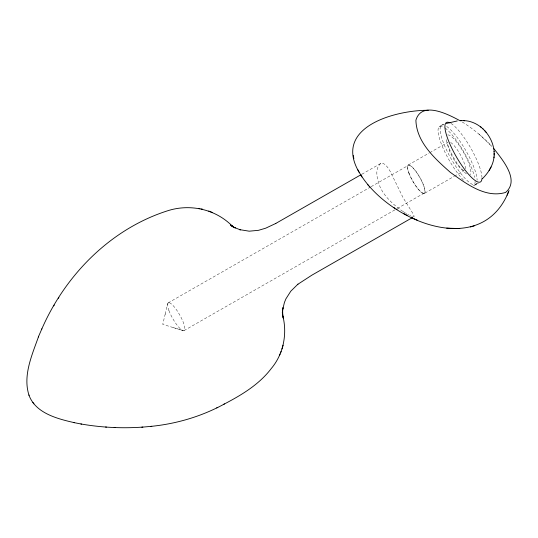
<?xml version="1.0" encoding="UTF-8"?>
<svg xmlns="http://www.w3.org/2000/svg" width="538" height="538" viewBox="0 0 538 538"><rect width="100%" height="100%" fill="white"/><g stroke="black" fill="none" stroke-linecap="round" stroke-linejoin="round"><path stroke-width="0.4" stroke-dasharray="2.69 2.02" d="M165.173 314.199L167.641 303.755L168.434 302.719M165.233 313.936L162.745 324.367L183.27 330.648L184.131 330.54L396.6 208.905M477.677 182.933L475.928 184.399L477.697 182.913M439.472 126.497L443.594 124.13M361.859 174.231L380.763 163.417L382.814 163.27L385.154 164.567L387.676 167.412L390.285 171.548L403.103 197.735L413.547 214.501L414.179 216.458L412.922 216.72M408.234 165.005L429.055 153.081M429.775 152.671L447.73 142.388M168.085 302.921L370.695 186.935M371.146 186.659L408.53 165.28M397.326 208.488L424.253 193.075M424.28 193.478A16.342 4.022 60.2 0 0 415.457 170.728A16.342 4.022 60.2 0 0 409.035 173.518A16.342 4.022 60.2 0 0 424.28 193.478L453.991 176.451M454.442 176.195L464.133 170.64M473.669 185.832L478.477 183.081M380.763 163.417C374.018 169.107 377.387 179.8 380.077 186.921C384.367 196.35 392.276 203.593 400.42 209.726M441.994 124.998L444.146 124.224M173.061 327.514L183.27 330.648M412.236 216.518L411.698 216.323M410.77 215.933L410.077 215.617M409.331 215.254L407.683 214.38M406.325 213.599L406.789 213.868M405.605 213.169L404.872 212.718M404.623 212.564L402.834 211.407M462.203 121.985C473.137 128.764 483.185 136.988 491.907 146.437M402.572 211.226L400.689 209.921M478.921 134.056L492.142 146.739M450.965 123.431A34.244 8.42 60.2 0 1 470.703 147.963A34.244 8.42 60.2 0 1 481.954 177.479M463.474 180.183A34.244 8.42 60.2 0 1 440.884 142.725A34.244 8.42 60.2 0 1 444.092 127.371M445.101 128.044A34.244 8.42 60.2 0 1 474.556 177.392M475.081 181.42A34.244 8.42 60.2 0 1 473.601 185.872M464.119 170.492A16.342 4.022 60.2 0 1 453.393 158.703A16.342 4.022 60.2 0 1 447.885 142.738M450.615 142.422A16.342 4.022 60.2 0 1 460.32 154.635A16.342 4.022 60.2 0 1 465.397 168.737M476.708 183.25A34.244 8.42 60.2 0 1 451.308 159.1A34.244 8.42 60.2 0 1 443.305 124.924M446.688 126.464A34.244 8.42 60.2 0 1 466.184 151.198A34.244 8.42 60.2 0 1 477.112 180.109M466.5 173.882A22.831 5.615 60.2 0 1 453.305 157.049A22.831 5.615 60.2 0 1 446.21 137.748M447.757 134.93A22.831 5.615 60.2 0 1 464.012 153.169A22.831 5.615 60.2 0 1 469.876 174.749M168.925 310.547A15.979 3.927 60.2 0 0 183.875 330.641A15.979 3.927 60.2 0 0 175.765 308.819A15.979 3.927 60.2 0 0 168.925 310.547M408.994 173.115A15.979 3.927 60.2 0 0 423.944 193.209A15.979 3.927 60.2 0 0 415.834 171.393A15.979 3.927 60.2 0 0 408.994 173.115"/><path stroke-width="0.81" d="M482.378 178.73C489.15 172.073 494.543 163.068 494.18 153.29M493.958 157.802L494.032 156.914M494.166 155.011L494.052 150.714L494.092 151.521M150.701 426.405C176.471 423.877 201.77 416.385 224.494 403.924C241.851 394.852 259.175 384.428 271.226 368.591C283.344 354.233 287.326 334.448 282.954 316.317L283.244 318.126L282.315 312.423L282.773 315.685L282.625 310.096L282.484 312.195L282.961 307.716L282.706 309.505L284.454 302.376L285.927 298.832L290.796 291.192L297.931 284.178L297.622 284.42L311.899 275.153L412.572 217.52M282.033 348.974L282.41 347.683M282.746 346.492L283.116 345.228M38.649 336.277C32.199 354.656 22.515 375.692 29.065 395.417M509.049 190.519C481.766 261.636 385.484 219.995 358.449 170.99M507.045 195.247L508.531 191.736M41.534 329.612C65.031 275.342 110.29 229.195 167.177 210.923C190.116 203.33 216.182 209.235 232.961 226.78L230.425 224.844L233.573 227.157L231.239 225.523L235.288 227.957L234.353 227.48L240.372 229.867L239.632 229.639L249.195 231.185L258.475 230.325L265.671 228.199L275.839 223.431L275.503 223.6L361.153 174.635M279.572 355.147L280.076 353.977M280.648 352.619L281.139 351.469M38.339 336.983L41.87 328.832M489.123 170.465L491.086 166.982M58.319 298.287L58.857 297.406M53.713 305.893L54.217 305.066M216.7 407.912L217.769 407.374M223.418 404.462L224.494 403.924M446.345 123.464L457.307 120.929M470.367 226.982L474.287 225.879M80.902 423.964C101.312 427.549 122.18 428.544 142.846 427.091M141.803 427.185L151.79 426.304M428.275 110.27C395.491 110.129 332.423 126.961 359.149 172.321M459.775 228.549L446.715 228.159M493.918 149.793C491.678 133.881 477.509 119.295 460.676 120.687L461.436 120.707M463.904 120.747L464.624 120.761M105.582 427.037L106.463 427.091M114.164 427.508L115.112 427.569M198.724 208.448L200.015 208.704M201.346 208.946L202.604 209.195M28.897 395C35.495 413.352 57.6 418.833 74.459 422.7M73.814 422.579L81.621 424.105M212.315 212.476L208.751 211.017M411.409 217.534L417.333 220.19M403.561 213.485L407.071 215.375M460.205 120.821C448.759 114.641 421.718 100.384 415.901 120.223C416.493 142.207 434.993 158.744 450.313 172.328C465.854 183.431 485.417 198.556 505.592 192.436C520.266 180.122 501.988 159.241 493.81 148.555M394.018 207.688L394.798 208.199M396.109 209.033L397.01 209.625M480.569 126.76L481.288 127.385M482.478 128.407L483.07 128.918M486.231 132.422L484.388 130.27M367.662 184.595L368.308 185.354M369.142 186.309L369.707 186.975M32.885 402.478L33.914 403.836M360.931 175.368L361.973 176.968M357.656 169.457L358.389 170.855M353.311 155.529L353.856 158.703M481.94 178.576A34.244 8.42 60.2 0 1 456.177 156.491A34.244 8.42 60.2 0 1 450.024 122.906"/></g></svg>
